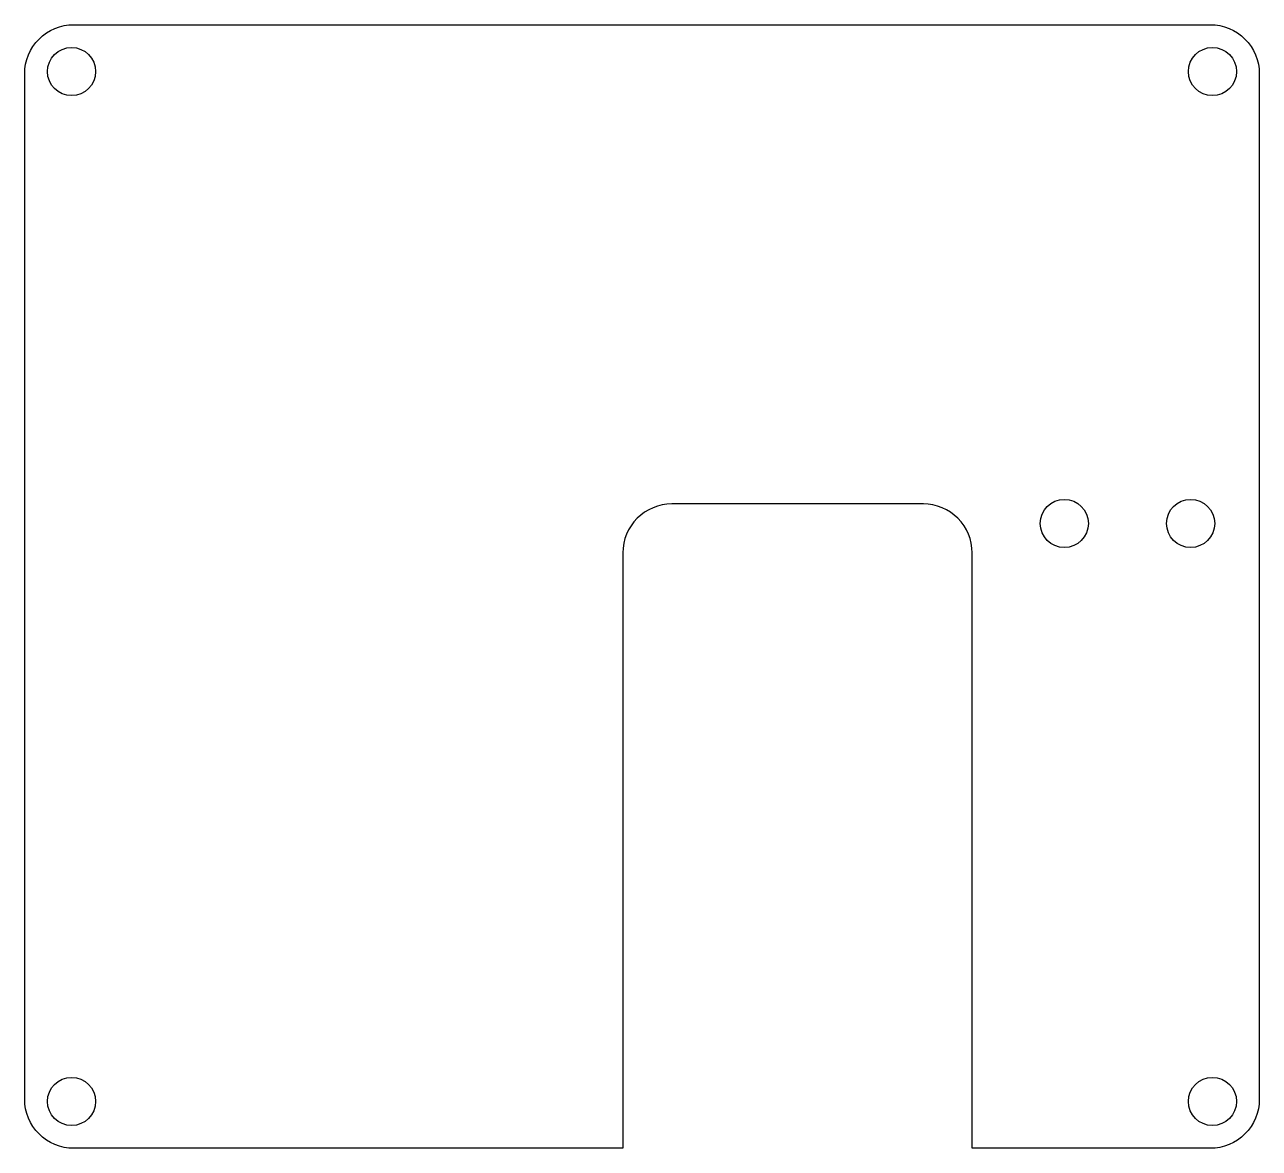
# Model space of a CAD drawing. Header units: millimetres. Extents: x -172.7 to -95.8, y 46.7 to 116.7.
import ezdxf

# ---------------------------------------------------------------- set-up
doc = ezdxf.new("R2010")
doc.units = ezdxf.units.MM
doc.layers.get('0').update_dxf_attribs({"linetype": 'CONTINUOUS'})

msp = doc.modelspace()

# ---------------------------------------------------------------- linework, layer by layer
msp.add_lwpolyline([(-113.6535, 46.6725), (-113.6535, 83.788, 0.4142136), (-116.7015, 86.836), (-132.3855, 86.836, 0.4142136), (-135.4335, 83.788), (-135.4335, 46.6725), (-169.672, 46.6725, -0.4142136), (-172.72, 49.7205), (-172.72, 113.665, -0.4142136), (-169.672, 116.713), (-98.806, 116.713, -0.4142136), (-95.758, 113.665), (-95.758, 49.7205, -0.4142136), (-98.806, 46.6725)], format="xyb", close=True)
for centre in [(-169.799, 113.792), (-98.679, 113.792), (-107.914, 85.623), (-100.04, 85.623), (-169.799, 49.5935), (-98.679, 49.5935)]:
    msp.add_circle(centre, 1.5)

doc.saveas('drawing.dxf')
